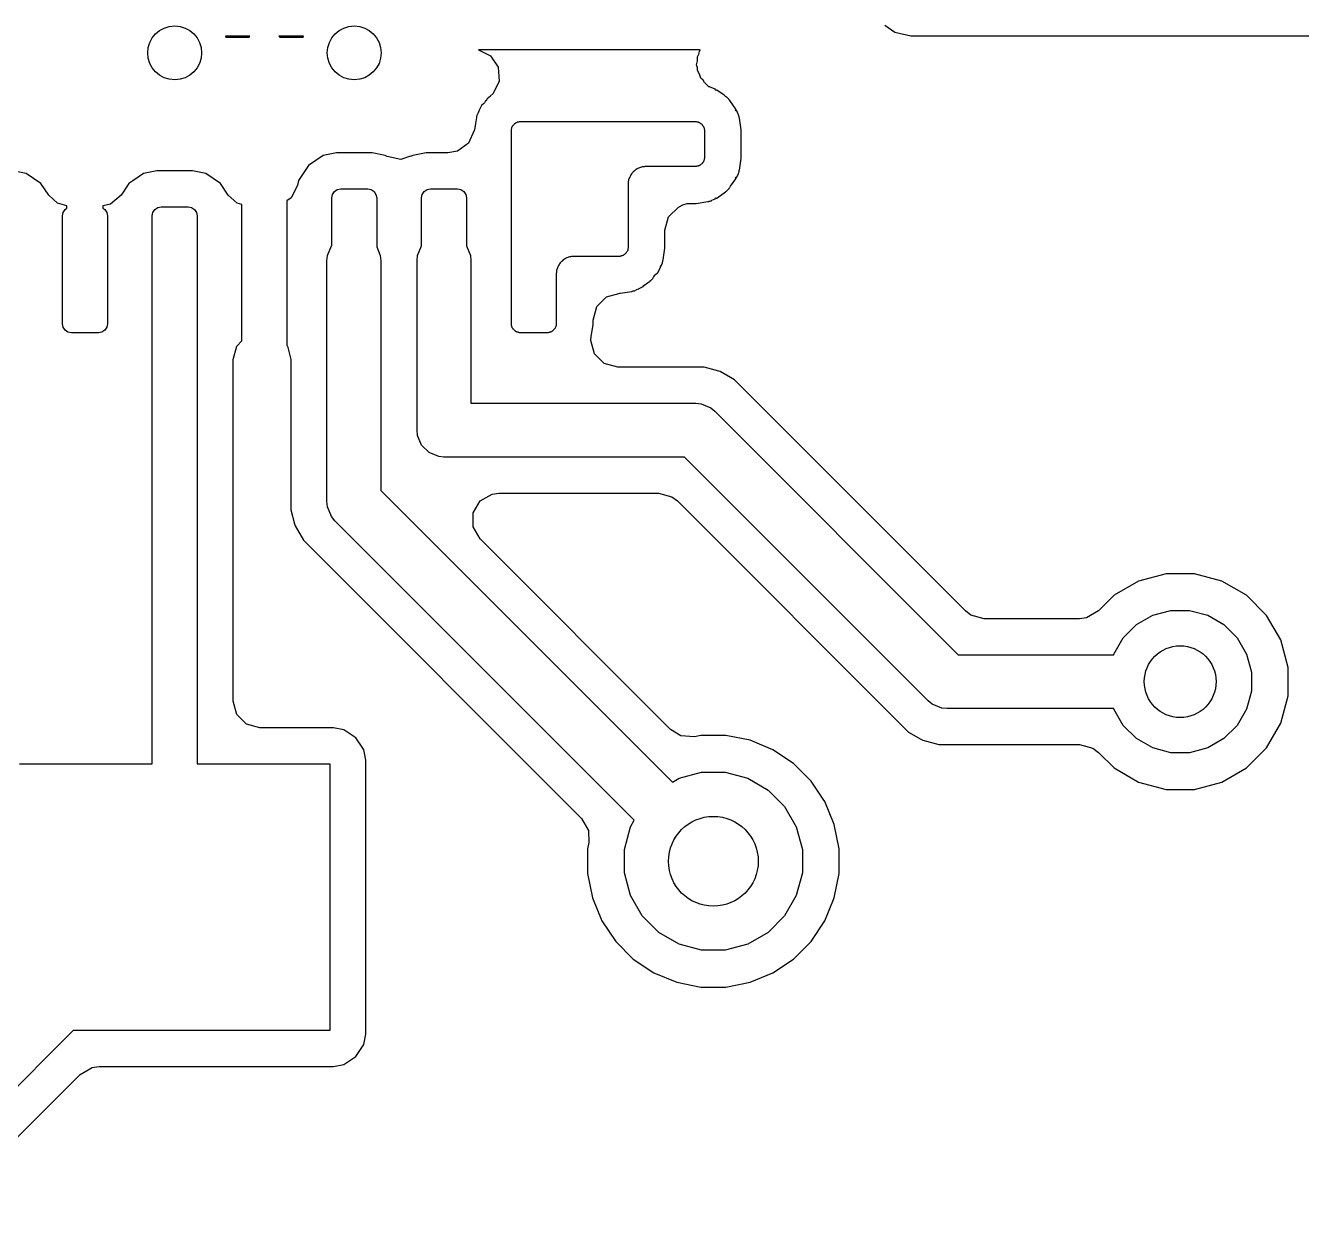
# Model space of a CAD drawing. Header units: inches. Extents: x 2.12 to 6.02, y -5.78 to -1.88.
# Drawn here: x 4.6917 to 4.9715, y -5.2948 to -5.0334 of the extents above; entities that cross this region are included whole.
import ezdxf

# ---------------------------------------------------------------- set-up
doc = ezdxf.new("R2010")
doc.units = ezdxf.units.IN
doc.header["$MEASUREMENT"] = 0
doc.layers.add('B.Cu', color=153, linetype='CONTINUOUS', true_color=0x4d7fc4)

msp = doc.modelspace()

# ---------------------------------------------------------------- linework, layer by layer
at = {"layer": 'B.Cu', "linetype": 'CONTINUOUS'}
for p, q in [((4.88011, -5.03328), (4.88232, -5.03485)), ((4.88232, -5.03485), (4.88232, -5.03485)), ((4.88232, -5.03485), (4.88232, -5.03485)), ((4.88232, -5.03485), (4.88232, -5.03485)), ((4.88232, -5.03485), (4.88232, -5.03485)), ((4.88232, -5.03485), (4.88583, -5.03565)), ((4.88583, -5.03565), (4.88583, -5.03565)), ((4.88583, -5.03565), (4.88583, -5.03565)), ((4.88583, -5.03565), (4.88583, -5.03565)), ((4.88583, -5.03565), (5.15748, -5.03565)), ((4.73556, -5.03573), (4.73561, -5.03593)), ((4.74091, -5.03573), (4.73556, -5.03573)), ((4.73561, -5.03593), (4.74071, -5.03593)), ((4.74071, -5.03593), (4.74091, -5.03573)), ((4.74728, -5.03573), (4.74748, -5.03593)), ((4.75263, -5.03573), (4.74728, -5.03573)), ((4.74748, -5.03593), (4.75258, -5.03593)), ((4.75258, -5.03593), (4.75263, -5.03573)), ((4.79134, -5.03868), (4.79103, -5.03868)), ((4.79103, -5.03868), (4.79367, -5.03998)), ((4.81496, -5.03868), (4.79134, -5.03868)), ((4.79367, -5.03998), (4.79536, -5.04251)), ((4.83966, -5.03868), (4.81496, -5.03868)), ((4.83884, -5.04202), (4.83902, -5.04113)), ((4.83901, -5.04022), (4.83932, -5.03966)), ((4.83902, -5.04113), (4.83901, -5.04022)), ((4.83932, -5.03966), (4.83945, -5.03904)), ((4.83945, -5.03904), (4.83966, -5.03868)), ((4.79536, -5.04251), (4.79556, -5.04554)), ((4.83904, -5.04262), (4.83884, -5.04202)), ((4.83905, -5.04326), (4.83904, -5.04262)), ((4.83951, -5.04404), (4.83905, -5.04326)), ((4.8398, -5.0449), (4.83951, -5.04404)), ((4.79556, -5.04554), (4.79421, -5.04826)), ((4.84028, -5.04532), (4.8398, -5.0449)), ((4.8406, -5.04587), (4.84028, -5.04532)), ((4.84156, -5.0468), (4.8406, -5.04587)), ((4.84158, -5.04681), (4.84156, -5.0468)), ((4.84173, -5.04683), (4.84158, -5.04681)), ((4.84185, -5.04687), (4.84173, -5.04683)), ((4.79283, -5.04959), (4.79262, -5.04986)), ((4.79294, -5.04946), (4.79283, -5.04959)), ((4.79283, -5.04959), (4.79283, -5.04959)), ((4.79326, -5.04914), (4.79294, -5.04946)), ((4.79332, -5.04909), (4.79326, -5.04914)), ((4.79355, -5.0489), (4.79332, -5.04909)), ((4.79359, -5.04887), (4.79355, -5.0489)), ((4.79421, -5.04826), (4.79357, -5.04885)), ((4.79357, -5.04885), (4.79359, -5.04887)), ((4.84201, -5.04694), (4.84185, -5.04687)), ((4.84205, -5.04695), (4.84201, -5.04694)), ((4.84206, -5.04696), (4.84205, -5.04695)), ((4.84291, -5.04731), (4.84206, -5.04696)), ((4.84299, -5.04735), (4.84291, -5.04731)), ((4.84292, -5.04748), (4.84299, -5.04735)), ((4.84312, -5.0476), (4.84292, -5.04748)), ((4.84319, -5.04747), (4.84312, -5.0476)), ((4.84326, -5.04751), (4.84319, -5.04747)), ((4.84488, -5.04867), (4.84326, -5.04751)), ((4.84512, -5.04882), (4.84488, -5.04867)), ((4.84521, -5.04891), (4.84512, -5.04882)), ((4.84523, -5.04892), (4.84521, -5.04891)), ((4.84537, -5.04902), (4.84523, -5.04892)), ((4.84538, -5.04904), (4.84537, -5.04902)), ((4.84552, -5.04914), (4.84538, -5.04904)), ((4.84584, -5.04946), (4.84552, -5.04914)), ((4.84594, -5.0496), (4.84584, -5.04946)), ((4.84596, -5.04961), (4.84594, -5.0496)), ((4.84606, -5.04975), (4.84596, -5.04961)), ((4.79109, -5.05211), (4.79092, -5.05249)), ((4.79111, -5.05207), (4.79109, -5.05211)), ((4.79171, -5.05088), (4.79111, -5.05207)), ((4.79111, -5.05207), (4.79111, -5.05207)), ((4.7922, -5.05047), (4.79171, -5.05088)), ((4.79234, -5.05028), (4.7922, -5.05047)), ((4.79259, -5.0499), (4.79234, -5.05028)), ((4.79262, -5.04986), (4.79259, -5.0499)), ((4.84608, -5.04977), (4.84606, -5.04975)), ((4.84611, -5.04982), (4.84608, -5.04977)), ((4.84747, -5.05172), (4.84611, -5.04982)), ((4.84739, -5.05186), (4.84751, -5.0518)), ((4.84751, -5.05205), (4.84739, -5.05186)), ((4.84751, -5.0518), (4.84747, -5.05172)), ((4.84763, -5.05199), (4.84751, -5.05205)), ((4.84767, -5.05207), (4.84763, -5.05199)), ((4.84796, -5.05277), (4.84767, -5.05207)), ((4.79036, -5.05482), (4.79014, -5.0562)), ((4.79058, -5.0535), (4.79036, -5.05482)), ((4.79061, -5.05335), (4.79058, -5.0535)), ((4.79069, -5.05302), (4.79061, -5.05335)), ((4.79071, -5.05291), (4.79068, -5.05302)), ((4.79068, -5.05302), (4.79069, -5.05302)), ((4.79092, -5.05249), (4.79071, -5.05291)), ((4.79862, -5.05526), (4.79866, -5.05518)), ((4.79866, -5.05518), (4.79874, -5.0551)), ((4.79874, -5.0551), (4.79882, -5.05502)), ((4.79882, -5.05502), (4.7989, -5.05494)), ((4.7989, -5.05494), (4.79898, -5.05486)), ((4.79898, -5.05486), (4.79906, -5.05482)), ((4.79906, -5.05482), (4.79913, -5.05474)), ((4.79913, -5.05474), (4.79921, -5.0547)), ((4.79921, -5.0547), (4.79929, -5.05463)), ((4.79929, -5.05463), (4.79941, -5.05459)), ((4.79941, -5.05459), (4.79949, -5.05455)), ((4.79949, -5.05455), (4.79961, -5.05451)), ((4.79961, -5.05451), (4.79969, -5.05451)), ((4.79969, -5.05451), (4.7998, -5.05447)), ((4.7998, -5.05447), (4.79988, -5.05447)), ((4.79988, -5.05447), (4.8, -5.05443)), ((4.8, -5.05443), (4.80008, -5.05443)), ((4.80008, -5.05443), (4.8002, -5.05443)), ((4.8002, -5.05443), (4.83858, -5.05443)), ((4.83858, -5.05443), (4.8387, -5.05443)), ((4.8387, -5.05443), (4.83878, -5.05443)), ((4.83878, -5.05443), (4.8389, -5.05447)), ((4.8389, -5.05447), (4.83898, -5.05447)), ((4.83898, -5.05447), (4.83909, -5.05451)), ((4.83909, -5.05451), (4.83917, -5.05451)), ((4.83917, -5.05451), (4.83929, -5.05455)), ((4.83929, -5.05455), (4.83937, -5.05459)), ((4.83937, -5.05459), (4.83949, -5.05463)), ((4.83949, -5.05463), (4.83957, -5.0547)), ((4.83957, -5.0547), (4.83965, -5.05474)), ((4.83965, -5.05474), (4.83972, -5.05482)), ((4.83972, -5.05482), (4.8398, -5.05486)), ((4.8398, -5.05486), (4.83988, -5.05494)), ((4.83988, -5.05494), (4.83996, -5.05502)), ((4.83996, -5.05502), (4.84004, -5.0551)), ((4.84004, -5.0551), (4.84012, -5.05518)), ((4.84012, -5.05518), (4.84016, -5.05526)), ((4.84799, -5.05282), (4.84796, -5.05277)), ((4.84803, -5.05293), (4.84799, -5.05282)), ((4.84804, -5.05297), (4.84803, -5.05293)), ((4.84811, -5.05313), (4.84804, -5.05297)), ((4.84814, -5.05321), (4.84811, -5.05313)), ((4.84814, -5.05322), (4.84814, -5.05321)), ((4.84817, -5.05335), (4.84814, -5.05322)), ((4.8482, -5.0535), (4.84817, -5.05335)), ((4.84823, -5.05364), (4.8482, -5.0535)), ((4.84864, -5.0562), (4.84823, -5.05364)), ((4.84823, -5.05364), (4.84823, -5.05364)), ((4.79011, -5.05637), (4.78886, -5.05914)), ((4.79014, -5.0562), (4.79011, -5.05637)), ((4.79823, -5.0562), (4.79827, -5.05608)), ((4.79823, -5.05628), (4.79823, -5.0562)), ((4.79823, -5.0564), (4.79823, -5.05628)), ((4.79823, -5.09872), (4.79823, -5.0564)), ((4.79827, -5.056), (4.79831, -5.05589)), ((4.79827, -5.05608), (4.79827, -5.056)), ((4.79831, -5.05581), (4.79835, -5.05569)), ((4.79831, -5.05589), (4.79831, -5.05581)), ((4.79835, -5.05569), (4.79839, -5.05561)), ((4.79839, -5.05561), (4.79843, -5.05549)), ((4.79843, -5.05549), (4.7985, -5.05541)), ((4.7985, -5.05541), (4.79854, -5.05533)), ((4.79854, -5.05533), (4.79862, -5.05526)), ((4.84016, -5.05526), (4.84024, -5.05533)), ((4.84024, -5.05533), (4.84028, -5.05541)), ((4.84028, -5.05541), (4.84035, -5.05549)), ((4.84035, -5.05549), (4.84039, -5.05561)), ((4.84039, -5.05561), (4.84043, -5.05569)), ((4.84043, -5.05569), (4.84047, -5.05581)), ((4.84047, -5.05581), (4.84047, -5.05589)), ((4.84047, -5.05589), (4.84051, -5.056)), ((4.84051, -5.056), (4.84051, -5.05608)), ((4.84051, -5.05608), (4.84055, -5.0562)), ((4.84055, -5.0562), (4.84055, -5.05628)), ((4.84055, -5.05628), (4.84055, -5.0564)), ((4.84055, -5.0564), (4.84055, -5.0623)), ((4.84864, -5.0625), (4.84864, -5.0562)), ((4.78886, -5.05914), (4.7864, -5.06092)), ((4.75698, -5.06187), (4.75372, -5.06405)), ((4.75986, -5.0613), (4.75698, -5.06187)), ((4.7677, -5.0613), (4.75986, -5.0613)), ((4.75986, -5.0613), (4.75986, -5.0613)), ((4.77058, -5.06187), (4.7677, -5.0613)), ((4.7677, -5.0613), (4.7677, -5.0613)), ((4.7707, -5.06192), (4.77058, -5.06187)), ((4.77103, -5.06211), (4.7707, -5.06192)), ((4.77401, -5.0627), (4.77103, -5.06211)), ((4.77609, -5.06199), (4.77401, -5.0627)), ((4.77613, -5.06209), (4.77609, -5.06199)), ((4.77666, -5.06187), (4.77613, -5.06209)), ((4.77954, -5.0613), (4.77666, -5.06187)), ((4.78432, -5.0613), (4.77954, -5.0613)), ((4.7864, -5.06092), (4.78432, -5.0613)), ((4.84004, -5.0636), (4.83996, -5.06368)), ((4.84012, -5.06352), (4.84004, -5.0636)), ((4.84016, -5.06344), (4.84012, -5.06352)), ((4.84024, -5.06337), (4.84016, -5.06344)), ((4.84028, -5.06329), (4.84024, -5.06337)), ((4.84035, -5.06321), (4.84028, -5.06329)), ((4.84039, -5.06309), (4.84035, -5.06321)), ((4.84043, -5.06301), (4.84039, -5.06309)), ((4.84047, -5.06289), (4.84043, -5.06301)), ((4.84051, -5.0627), (4.84047, -5.06281)), ((4.84047, -5.06281), (4.84047, -5.06289)), ((4.84055, -5.0625), (4.84051, -5.06262)), ((4.84051, -5.06262), (4.84051, -5.0627)), ((4.84055, -5.0623), (4.84055, -5.06242)), ((4.84055, -5.06242), (4.84055, -5.0625)), ((4.84823, -5.06506), (4.84864, -5.0625)), ((4.69184, -5.06581), (4.68896, -5.06524)), ((4.6951, -5.06799), (4.69184, -5.06581)), ((4.69184, -5.06581), (4.69184, -5.06581)), ((4.71761, -5.06581), (4.71522, -5.0674)), ((4.72049, -5.06524), (4.71761, -5.06581)), ((4.72833, -5.06524), (4.72049, -5.06524)), ((4.72049, -5.06524), (4.72049, -5.06524)), ((4.73121, -5.06581), (4.72833, -5.06524)), ((4.72833, -5.06524), (4.72833, -5.06524)), ((4.73447, -5.06799), (4.73121, -5.06581)), ((4.73121, -5.06581), (4.73121, -5.06581)), ((4.75372, -5.06405), (4.75154, -5.06731)), ((4.75372, -5.06405), (4.75372, -5.06405)), ((4.82433, -5.06624), (4.82425, -5.06644)), ((4.82445, -5.06608), (4.82433, -5.06624)), ((4.82457, -5.06589), (4.82445, -5.06608)), ((4.82469, -5.06573), (4.82457, -5.06589)), ((4.82484, -5.06557), (4.82469, -5.06573)), ((4.82496, -5.06541), (4.82484, -5.06557)), ((4.82512, -5.0653), (4.82496, -5.06541)), ((4.82528, -5.06514), (4.82512, -5.0653)), ((4.82543, -5.06502), (4.82528, -5.06514)), ((4.82563, -5.0649), (4.82543, -5.06502)), ((4.82579, -5.06478), (4.82563, -5.0649)), ((4.82598, -5.0647), (4.82579, -5.06478)), ((4.82614, -5.06463), (4.82598, -5.0647)), ((4.82634, -5.06455), (4.82614, -5.06463)), ((4.82654, -5.06447), (4.82634, -5.06455)), ((4.82673, -5.06439), (4.82654, -5.06447)), ((4.82693, -5.06435), (4.82673, -5.06439)), ((4.82713, -5.06431), (4.82693, -5.06435)), ((4.82736, -5.06431), (4.82713, -5.06431)), ((4.82756, -5.06427), (4.82736, -5.06431)), ((4.82776, -5.06427), (4.82756, -5.06427)), ((4.83858, -5.06427), (4.82776, -5.06427)), ((4.8387, -5.06427), (4.83858, -5.06427)), ((4.83878, -5.06427), (4.8387, -5.06427)), ((4.8389, -5.06423), (4.83878, -5.06427)), ((4.83898, -5.06423), (4.8389, -5.06423)), ((4.83909, -5.06419), (4.83898, -5.06423)), ((4.83917, -5.06419), (4.83909, -5.06419)), ((4.83929, -5.06415), (4.83917, -5.06419)), ((4.83937, -5.06411), (4.83929, -5.06415)), ((4.83949, -5.06407), (4.83937, -5.06411)), ((4.83957, -5.064), (4.83949, -5.06407)), ((4.83965, -5.06396), (4.83957, -5.064)), ((4.83972, -5.06388), (4.83965, -5.06396)), ((4.8398, -5.06384), (4.83972, -5.06388)), ((4.83988, -5.06376), (4.8398, -5.06384)), ((4.83996, -5.06368), (4.83988, -5.06376)), ((4.84767, -5.06663), (4.84802, -5.06578)), ((4.84802, -5.06578), (4.84803, -5.06577)), ((4.84803, -5.06577), (4.84804, -5.06573)), ((4.84804, -5.06573), (4.84811, -5.06557)), ((4.84811, -5.06557), (4.84815, -5.06545)), ((4.84815, -5.06545), (4.84817, -5.0653)), ((4.84817, -5.0653), (4.84819, -5.06526)), ((4.84819, -5.06526), (4.84821, -5.0651)), ((4.84821, -5.0651), (4.84823, -5.06506)), ((4.6968, -5.07052), (4.6951, -5.06799)), ((4.71435, -5.06799), (4.71265, -5.07052)), ((4.71522, -5.0674), (4.71435, -5.06799)), ((4.73617, -5.07052), (4.73447, -5.06799)), ((4.75132, -5.06841), (4.74998, -5.07113)), ((4.75154, -5.06731), (4.75132, -5.06841)), ((4.76007, -5.06934), (4.76083, -5.06919)), ((4.76083, -5.06919), (4.76673, -5.06919)), ((4.76673, -5.06919), (4.76749, -5.06934)), ((4.77976, -5.06934), (4.78051, -5.06919)), ((4.78051, -5.06919), (4.78642, -5.06919)), ((4.78642, -5.06919), (4.78717, -5.06934)), ((4.82386, -5.06781), (4.82382, -5.06801)), ((4.82382, -5.06801), (4.82382, -5.06821)), ((4.82382, -5.06821), (4.82382, -5.08199)), ((4.8239, -5.06738), (4.82386, -5.06758)), ((4.82386, -5.06758), (4.82386, -5.06781)), ((4.82394, -5.06719), (4.8239, -5.06738)), ((4.82402, -5.06699), (4.82394, -5.06719)), ((4.82409, -5.06679), (4.82402, -5.06699)), ((4.82417, -5.06659), (4.82409, -5.06679)), ((4.82425, -5.06644), (4.82417, -5.06659)), ((4.84584, -5.06924), (4.84594, -5.0691)), ((4.84594, -5.0691), (4.84596, -5.06909)), ((4.84596, -5.06909), (4.84606, -5.06895)), ((4.84606, -5.06895), (4.84608, -5.06893)), ((4.84608, -5.06893), (4.84616, -5.06884)), ((4.84616, -5.06884), (4.84631, -5.0686)), ((4.84631, -5.0686), (4.84747, -5.06698)), ((4.84738, -5.06684), (4.8475, -5.06664)), ((4.84751, -5.06691), (4.84738, -5.06684)), ((4.84747, -5.06698), (4.84751, -5.06691)), ((4.8475, -5.06664), (4.84763, -5.06671)), ((4.84763, -5.06671), (4.84767, -5.06663)), ((4.69874, -5.07234), (4.6968, -5.07052)), ((4.71265, -5.07052), (4.71037, -5.07252)), ((4.73811, -5.07234), (4.73617, -5.07052)), ((4.74998, -5.07113), (4.74902, -5.07177)), ((4.74902, -5.07177), (4.74902, -5.0751)), ((4.75886, -5.07116), (4.75901, -5.07041)), ((4.75886, -5.08159), (4.75886, -5.07116)), ((4.75901, -5.07041), (4.75943, -5.06977)), ((4.75943, -5.06977), (4.76007, -5.06934)), ((4.76749, -5.06934), (4.76812, -5.06977)), ((4.76812, -5.06977), (4.76855, -5.07041)), ((4.76855, -5.07041), (4.7687, -5.07116)), ((4.7687, -5.07116), (4.7687, -5.08188)), ((4.77854, -5.07116), (4.77869, -5.07041)), ((4.77854, -5.08169), (4.77854, -5.07116)), ((4.77869, -5.07041), (4.77912, -5.06977)), ((4.77912, -5.06977), (4.77976, -5.06934)), ((4.78717, -5.06934), (4.78781, -5.06977)), ((4.78781, -5.06977), (4.78824, -5.07041)), ((4.78824, -5.07041), (4.78839, -5.07116)), ((4.78839, -5.07116), (4.78839, -5.08169)), ((4.83878, -5.07236), (4.84134, -5.07195)), ((4.84134, -5.07195), (4.84138, -5.07193)), ((4.84138, -5.07193), (4.84153, -5.07191)), ((4.84153, -5.07191), (4.84158, -5.07189)), ((4.84158, -5.07189), (4.84173, -5.07187)), ((4.84173, -5.07187), (4.84185, -5.07183)), ((4.84185, -5.07183), (4.84201, -5.07176)), ((4.84201, -5.07176), (4.84205, -5.07175)), ((4.84205, -5.07175), (4.84216, -5.07171)), ((4.84216, -5.07171), (4.84221, -5.07168)), ((4.84221, -5.07168), (4.84291, -5.07139)), ((4.84291, -5.07139), (4.84299, -5.07135)), ((4.84293, -5.07123), (4.84312, -5.07111)), ((4.84299, -5.07135), (4.84293, -5.07123)), ((4.84312, -5.07111), (4.84319, -5.07123)), ((4.84319, -5.07123), (4.84326, -5.07119)), ((4.84326, -5.07119), (4.84516, -5.06983)), ((4.84516, -5.06983), (4.84521, -5.0698)), ((4.84521, -5.0698), (4.84523, -5.06978)), ((4.84523, -5.06978), (4.84537, -5.06968)), ((4.84537, -5.06968), (4.84538, -5.06966)), ((4.84538, -5.06966), (4.84552, -5.06956)), ((4.84552, -5.06956), (4.84584, -5.06924)), ((4.70079, -5.07289), (4.69874, -5.07234)), ((4.6998, -5.0751), (4.69995, -5.07435)), ((4.69995, -5.07435), (4.70038, -5.07371)), ((4.70038, -5.07371), (4.70079, -5.07343)), ((4.70079, -5.07343), (4.70079, -5.07289)), ((4.71037, -5.07252), (4.70866, -5.07292)), ((4.70866, -5.07292), (4.70866, -5.07343)), ((4.70866, -5.07343), (4.70907, -5.07371)), ((4.70907, -5.07371), (4.7095, -5.07435)), ((4.7095, -5.07435), (4.70965, -5.0751)), ((4.71949, -5.0751), (4.71964, -5.07435)), ((4.71964, -5.07435), (4.72006, -5.07371)), ((4.72006, -5.07371), (4.7207, -5.07328)), ((4.7207, -5.07328), (4.72146, -5.07313)), ((4.72146, -5.07313), (4.72736, -5.07313)), ((4.72736, -5.07313), (4.72812, -5.07328)), ((4.72812, -5.07328), (4.72875, -5.07371)), ((4.72875, -5.07371), (4.72918, -5.07435)), ((4.72918, -5.07435), (4.72933, -5.0751)), ((4.73917, -5.07263), (4.73811, -5.07234)), ((4.73917, -5.0751), (4.73917, -5.07263)), ((4.8327, -5.0753), (4.83484, -5.07315)), ((4.83484, -5.07315), (4.83586, -5.07268)), ((4.83586, -5.07268), (4.83679, -5.07236)), ((4.83679, -5.07236), (4.83878, -5.07236)), ((4.6998, -5.09872), (4.6998, -5.0751)), ((4.70965, -5.0751), (4.70965, -5.09872)), ((4.71949, -5.08691), (4.71949, -5.0751)), ((4.72933, -5.0751), (4.72933, -5.08691)), ((4.73917, -5.08691), (4.73917, -5.0751)), ((4.74902, -5.0751), (4.74902, -5.08691)), ((4.83191, -5.07823), (4.8327, -5.0753)), ((4.83191, -5.08219), (4.83191, -5.07823)), ((4.75791, -5.08379), (4.75879, -5.08166)), ((4.75879, -5.08166), (4.75886, -5.08159)), ((4.7687, -5.08188), (4.76949, -5.08379)), ((4.77767, -5.08379), (4.77854, -5.08169)), ((4.78839, -5.08169), (4.78926, -5.08379)), ((4.82339, -5.08321), (4.82331, -5.08329)), ((4.82343, -5.08313), (4.82339, -5.08321)), ((4.8235, -5.08305), (4.82343, -5.08313)), ((4.82354, -5.08297), (4.8235, -5.08305)), ((4.82362, -5.08289), (4.82354, -5.08297)), ((4.82366, -5.08278), (4.82362, -5.08289)), ((4.8237, -5.0827), (4.82366, -5.08278)), ((4.82374, -5.08258), (4.8237, -5.0827)), ((4.82378, -5.08238), (4.82374, -5.0825)), ((4.82374, -5.0825), (4.82374, -5.08258)), ((4.82382, -5.08219), (4.82378, -5.0823)), ((4.82378, -5.0823), (4.82378, -5.08238)), ((4.82382, -5.08199), (4.82382, -5.08211)), ((4.82382, -5.08211), (4.82382, -5.08219)), ((4.83149, -5.08474), (4.83191, -5.08219)), ((4.7578, -5.08494), (4.75791, -5.08379)), ((4.7578, -5.13772), (4.7578, -5.08494)), ((4.76949, -5.08379), (4.76961, -5.08494)), ((4.76961, -5.08494), (4.76961, -5.13527)), ((4.77756, -5.08494), (4.77767, -5.08379)), ((4.77756, -5.12205), (4.77756, -5.08494)), ((4.78926, -5.08379), (4.78937, -5.08494)), ((4.78937, -5.08494), (4.78937, -5.11614)), ((4.80858, -5.08593), (4.8085, -5.08612)), ((4.8087, -5.08577), (4.80858, -5.08593)), ((4.80882, -5.08557), (4.8087, -5.08577)), ((4.80894, -5.08541), (4.80882, -5.08557)), ((4.80909, -5.08526), (4.80894, -5.08541)), ((4.80921, -5.0851), (4.80909, -5.08526)), ((4.80937, -5.08498), (4.80921, -5.0851)), ((4.80953, -5.08482), (4.80937, -5.08498)), ((4.80969, -5.0847), (4.80953, -5.08482)), ((4.80988, -5.08459), (4.80969, -5.0847)), ((4.81004, -5.08447), (4.80988, -5.08459)), ((4.81024, -5.08439), (4.81004, -5.08447)), ((4.81039, -5.08431), (4.81024, -5.08439)), ((4.81059, -5.08423), (4.81039, -5.08431)), ((4.81079, -5.08415), (4.81059, -5.08423)), ((4.81098, -5.08407), (4.81079, -5.08415)), ((4.81118, -5.08404), (4.81098, -5.08407)), ((4.81138, -5.084), (4.81118, -5.08404)), ((4.81161, -5.084), (4.81138, -5.084)), ((4.81181, -5.08396), (4.81161, -5.084)), ((4.81201, -5.08396), (4.81181, -5.08396)), ((4.82185, -5.08396), (4.81201, -5.08396)), ((4.82197, -5.08396), (4.82185, -5.08396)), ((4.82205, -5.08396), (4.82197, -5.08396)), ((4.82217, -5.08392), (4.82205, -5.08396)), ((4.82224, -5.08392), (4.82217, -5.08392)), ((4.82236, -5.08388), (4.82224, -5.08392)), ((4.82244, -5.08388), (4.82236, -5.08388)), ((4.82256, -5.08384), (4.82244, -5.08388)), ((4.82264, -5.0838), (4.82256, -5.08384)), ((4.82276, -5.08376), (4.82264, -5.0838)), ((4.82283, -5.08368), (4.82276, -5.08376)), ((4.82291, -5.08364), (4.82283, -5.08368)), ((4.82299, -5.08356), (4.82291, -5.08364)), ((4.82307, -5.08352), (4.82299, -5.08356)), ((4.82315, -5.08344), (4.82307, -5.08352)), ((4.82323, -5.08337), (4.82315, -5.08344)), ((4.82331, -5.08329), (4.82323, -5.08337)), ((4.83095, -5.08628), (4.83113, -5.0859)), ((4.83113, -5.0859), (4.83139, -5.08537)), ((4.83136, -5.08537), (4.83144, -5.08503)), ((4.83139, -5.08537), (4.83136, -5.08537)), ((4.83144, -5.08503), (4.83147, -5.08489)), ((4.83147, -5.08489), (4.83149, -5.08474)), ((4.83149, -5.08474), (4.83149, -5.08474)), ((4.71949, -5.19518), (4.71949, -5.08691)), ((4.72933, -5.08691), (4.72933, -5.19518)), ((4.73917, -5.10246), (4.73917, -5.08691)), ((4.74902, -5.08691), (4.74902, -5.10352)), ((4.80811, -5.0875), (4.80807, -5.0877)), ((4.80807, -5.0877), (4.80807, -5.08789)), ((4.80807, -5.08789), (4.80807, -5.09872)), ((4.80815, -5.08707), (4.80811, -5.08726)), ((4.80811, -5.08726), (4.80811, -5.0875)), ((4.80819, -5.08687), (4.80815, -5.08707)), ((4.80827, -5.08667), (4.80819, -5.08687)), ((4.80835, -5.08648), (4.80827, -5.08667)), ((4.80843, -5.08628), (4.80835, -5.08648)), ((4.8085, -5.08612), (4.80843, -5.08628)), ((4.82911, -5.08893), (4.82922, -5.0888)), ((4.82922, -5.0888), (4.82943, -5.08853)), ((4.82922, -5.0888), (4.82922, -5.0888)), ((4.82943, -5.08853), (4.82945, -5.08848)), ((4.82943, -5.08853), (4.82943, -5.08853)), ((4.82943, -5.08853), (4.82943, -5.08853)), ((4.82945, -5.08848), (4.82971, -5.0881)), ((4.82971, -5.0881), (4.82985, -5.08791)), ((4.82985, -5.08791), (4.83034, -5.08751)), ((4.83034, -5.08751), (4.8309, -5.08639)), ((4.8309, -5.08639), (4.83094, -5.08632)), ((4.8309, -5.08639), (4.8309, -5.08639)), ((4.83094, -5.08632), (4.83095, -5.08628)), ((4.82461, -5.09163), (4.82475, -5.09161)), ((4.82475, -5.09161), (4.82489, -5.09158)), ((4.82489, -5.09158), (4.825, -5.09155)), ((4.825, -5.09155), (4.82523, -5.0915)), ((4.825, -5.09155), (4.825, -5.09155)), ((4.825, -5.09155), (4.825, -5.09155)), ((4.82523, -5.0915), (4.82524, -5.09153)), ((4.82524, -5.09153), (4.82576, -5.09126)), ((4.82576, -5.09126), (4.82614, -5.09109)), ((4.82614, -5.09109), (4.82618, -5.09108)), ((4.82618, -5.09108), (4.82626, -5.09104)), ((4.82626, -5.09104), (4.82716, -5.09058)), ((4.82626, -5.09104), (4.82626, -5.09104)), ((4.82716, -5.09058), (4.82731, -5.09035)), ((4.82731, -5.09035), (4.82777, -5.08998)), ((4.82777, -5.08998), (4.82828, -5.08962)), ((4.82828, -5.08962), (4.82844, -5.08951)), ((4.82844, -5.08951), (4.82863, -5.08937)), ((4.82863, -5.08937), (4.82865, -5.08935)), ((4.82865, -5.08935), (4.82876, -5.08927)), ((4.82876, -5.08927), (4.82879, -5.08924)), ((4.82879, -5.08924), (4.82911, -5.08893)), ((4.82879, -5.08924), (4.82879, -5.08924)), ((4.82879, -5.08924), (4.82879, -5.08924)), ((4.82911, -5.08893), (4.82911, -5.08893)), ((4.81695, -5.09498), (4.81909, -5.09283)), ((4.81909, -5.09283), (4.82181, -5.0921)), ((4.82181, -5.09207), (4.82202, -5.09205)), ((4.82181, -5.0921), (4.82181, -5.09207)), ((4.82202, -5.09205), (4.82203, -5.09205)), ((4.82203, -5.09205), (4.82205, -5.09205)), ((4.82205, -5.09205), (4.82461, -5.09163)), ((4.82205, -5.09205), (4.82205, -5.09205)), ((4.82461, -5.09163), (4.82461, -5.09163)), ((4.81616, -5.09791), (4.81695, -5.09498)), ((4.69995, -5.09947), (4.6998, -5.09872)), ((4.70038, -5.10011), (4.69995, -5.09947)), ((4.7095, -5.09947), (4.70907, -5.10011)), ((4.70965, -5.09872), (4.7095, -5.09947)), ((4.79823, -5.09884), (4.79823, -5.09872)), ((4.79823, -5.09892), (4.79823, -5.09884)), ((4.79827, -5.09904), (4.79823, -5.09892)), ((4.79827, -5.09911), (4.79827, -5.09904)), ((4.79831, -5.09923), (4.79827, -5.09911)), ((4.79831, -5.09931), (4.79831, -5.09923)), ((4.79835, -5.09943), (4.79831, -5.09931)), ((4.79839, -5.09951), (4.79835, -5.09943)), ((4.79843, -5.09963), (4.79839, -5.09951)), ((4.7985, -5.0997), (4.79843, -5.09963)), ((4.79854, -5.09978), (4.7985, -5.0997)), ((4.79862, -5.09986), (4.79854, -5.09978)), ((4.79866, -5.09994), (4.79862, -5.09986)), ((4.79874, -5.10002), (4.79866, -5.09994)), ((4.80764, -5.09994), (4.80756, -5.10002)), ((4.80768, -5.09986), (4.80764, -5.09994)), ((4.80776, -5.09978), (4.80768, -5.09986)), ((4.8078, -5.0997), (4.80776, -5.09978)), ((4.80787, -5.09963), (4.8078, -5.0997)), ((4.80791, -5.09951), (4.80787, -5.09963)), ((4.80795, -5.09943), (4.80791, -5.09951)), ((4.80799, -5.09931), (4.80795, -5.09943)), ((4.80803, -5.09911), (4.80799, -5.09923)), ((4.80799, -5.09923), (4.80799, -5.09931)), ((4.80807, -5.09892), (4.80803, -5.09904)), ((4.80803, -5.09904), (4.80803, -5.09911)), ((4.80807, -5.09872), (4.80807, -5.09884)), ((4.80807, -5.09884), (4.80807, -5.09892)), ((4.81587, -5.10069), (4.81616, -5.09892)), ((4.81616, -5.09892), (4.81616, -5.09791)), ((4.70102, -5.10054), (4.70038, -5.10011)), ((4.70177, -5.10069), (4.70102, -5.10054)), ((4.70768, -5.10069), (4.70177, -5.10069)), ((4.70843, -5.10054), (4.70768, -5.10069)), ((4.70907, -5.10011), (4.70843, -5.10054)), ((4.73801, -5.10362), (4.73917, -5.10246)), ((4.79882, -5.1001), (4.79874, -5.10002)), ((4.7989, -5.10018), (4.79882, -5.1001)), ((4.79898, -5.10026), (4.7989, -5.10018)), ((4.79906, -5.1003), (4.79898, -5.10026)), ((4.79913, -5.10037), (4.79906, -5.1003)), ((4.79921, -5.10041), (4.79913, -5.10037)), ((4.79929, -5.10049), (4.79921, -5.10041)), ((4.79941, -5.10053), (4.79929, -5.10049)), ((4.79949, -5.10057), (4.79941, -5.10053)), ((4.79961, -5.10061), (4.79949, -5.10057)), ((4.79969, -5.10061), (4.79961, -5.10061)), ((4.7998, -5.10065), (4.79969, -5.10061)), ((4.79988, -5.10065), (4.7998, -5.10065)), ((4.8, -5.10069), (4.79988, -5.10065)), ((4.80008, -5.10069), (4.8, -5.10069)), ((4.8002, -5.10069), (4.80008, -5.10069)), ((4.8061, -5.10069), (4.8002, -5.10069)), ((4.80622, -5.10069), (4.8061, -5.10069)), ((4.8063, -5.10069), (4.80622, -5.10069)), ((4.80642, -5.10065), (4.8063, -5.10069)), ((4.8065, -5.10065), (4.80642, -5.10065)), ((4.80661, -5.10061), (4.8065, -5.10065)), ((4.80669, -5.10061), (4.80661, -5.10061)), ((4.80681, -5.10057), (4.80669, -5.10061)), ((4.80689, -5.10053), (4.80681, -5.10057)), ((4.80701, -5.10049), (4.80689, -5.10053)), ((4.80709, -5.10041), (4.80701, -5.10049)), ((4.80717, -5.10037), (4.80709, -5.10041)), ((4.80724, -5.1003), (4.80717, -5.10037)), ((4.80732, -5.10026), (4.80724, -5.1003)), ((4.8074, -5.10018), (4.80732, -5.10026)), ((4.80748, -5.1001), (4.8074, -5.10018)), ((4.80756, -5.10002), (4.80748, -5.1001)), ((4.81568, -5.10238), (4.81575, -5.10144)), ((4.81646, -5.10531), (4.81568, -5.10238)), ((4.81575, -5.10144), (4.81587, -5.10069)), ((4.73722, -5.10656), (4.73801, -5.10362)), ((4.74902, -5.10352), (4.74912, -5.10362)), ((4.74912, -5.10362), (4.7499, -5.10656)), ((4.81861, -5.10746), (4.81646, -5.10531)), ((4.73722, -5.18142), (4.73722, -5.10656)), ((4.7499, -5.10656), (4.7499, -5.13953)), ((4.82154, -5.10825), (4.81861, -5.10746)), ((4.84048, -5.10825), (4.82154, -5.10825)), ((4.8437, -5.10911), (4.84048, -5.10825)), ((4.84399, -5.10919), (4.8437, -5.10911)), ((4.84714, -5.11101), (4.84399, -5.10919)), ((4.86753, -5.1314), (4.84714, -5.11101)), ((4.78937, -5.11614), (4.83866, -5.11614)), ((4.83866, -5.11614), (4.83982, -5.11626)), ((4.83982, -5.11626), (4.8407, -5.11662)), ((4.8407, -5.11662), (4.84195, -5.11714)), ((4.84195, -5.11714), (4.84284, -5.11787)), ((4.84284, -5.11787), (4.89623, -5.17126)), ((4.77767, -5.1232), (4.77756, -5.12205)), ((4.77855, -5.12533), (4.77767, -5.1232)), ((4.77767, -5.1232), (4.77767, -5.1232)), ((4.78018, -5.12696), (4.77855, -5.12533)), ((4.78231, -5.12784), (4.78018, -5.12696)), ((4.78346, -5.12795), (4.78231, -5.12784)), ((4.83622, -5.12795), (4.78346, -5.12795)), ((4.88961, -5.18134), (4.83622, -5.12795)), ((4.87393, -5.13779), (4.86753, -5.1314)), ((4.76961, -5.13527), (4.83353, -5.19919)), ((4.79136, -5.13756), (4.79399, -5.13605)), ((4.79399, -5.13605), (4.79551, -5.13585)), ((4.79551, -5.13585), (4.83052, -5.13585)), ((4.83052, -5.13585), (4.83345, -5.13663)), ((4.75791, -5.13887), (4.7578, -5.13772)), ((4.75879, -5.141), (4.75791, -5.13887)), ((4.78984, -5.14019), (4.79136, -5.13756)), ((4.83345, -5.13663), (4.83467, -5.13756)), ((4.83467, -5.13756), (4.88531, -5.18821)), ((4.89778, -5.16165), (4.87393, -5.13779)), ((4.7499, -5.13953), (4.75071, -5.14255)), ((4.75952, -5.14189), (4.75879, -5.141)), ((4.82518, -5.20754), (4.75952, -5.14189)), ((4.78984, -5.14323), (4.78984, -5.14019)), ((4.75071, -5.14255), (4.75084, -5.14304)), ((4.75084, -5.14304), (4.75266, -5.14619)), ((4.79136, -5.14586), (4.78984, -5.14323)), ((4.75266, -5.14619), (4.81361, -5.20714)), ((4.83313, -5.18763), (4.79136, -5.14586)), ((4.93576, -5.15513), (4.93037, -5.15825)), ((4.94177, -5.15352), (4.93576, -5.15513)), ((4.93576, -5.15513), (4.93576, -5.15513)), ((4.93576, -5.15513), (4.93576, -5.15513)), ((4.94799, -5.15352), (4.94177, -5.15352)), ((4.95401, -5.15513), (4.94799, -5.15352)), ((4.9594, -5.15825), (4.95401, -5.15513)), ((4.93037, -5.15825), (4.92696, -5.16165)), ((4.9638, -5.16265), (4.9594, -5.15825)), ((4.93886, -5.16262), (4.94283, -5.16155)), ((4.94283, -5.16155), (4.94694, -5.16155)), ((4.94694, -5.16155), (4.95091, -5.16262)), ((4.899, -5.16258), (4.89778, -5.16165)), ((4.90193, -5.16337), (4.899, -5.16258)), ((4.92282, -5.16337), (4.90193, -5.16337)), ((4.92434, -5.16317), (4.92282, -5.16337)), ((4.92696, -5.16165), (4.92434, -5.16317)), ((4.9353, -5.16467), (4.93886, -5.16262)), ((4.95091, -5.16262), (4.95447, -5.16467)), ((4.96691, -5.16804), (4.9638, -5.16265)), ((4.93239, -5.16758), (4.9353, -5.16467)), ((4.95447, -5.16467), (4.95738, -5.16758)), ((4.93033, -5.17114), (4.93239, -5.16758)), ((4.95738, -5.16758), (4.95943, -5.17114)), ((4.96852, -5.17405), (4.96691, -5.16804)), ((4.89623, -5.17126), (4.9303, -5.17126)), ((4.9303, -5.17126), (4.93033, -5.17114)), ((4.95943, -5.17114), (4.9605, -5.17511)), ((4.9605, -5.17511), (4.9605, -5.17922)), ((4.96852, -5.18028), (4.96852, -5.17405)), ((4.9605, -5.17922), (4.95943, -5.18319)), ((4.96691, -5.18629), (4.96852, -5.18028)), ((4.73801, -5.18435), (4.73722, -5.18142)), ((4.8905, -5.18208), (4.88961, -5.18134)), ((4.89175, -5.18259), (4.8905, -5.18208)), ((4.89263, -5.18296), (4.89175, -5.18259)), ((4.89378, -5.18307), (4.89263, -5.18296)), ((4.9303, -5.18307), (4.89378, -5.18307)), ((4.93033, -5.18319), (4.9303, -5.18307)), ((4.93239, -5.18675), (4.93033, -5.18319)), ((4.95943, -5.18319), (4.95738, -5.18675)), ((4.74016, -5.1865), (4.73801, -5.18435)), ((4.74309, -5.18728), (4.74016, -5.1865)), ((4.9638, -5.19168), (4.96691, -5.18629)), ((4.7592, -5.18728), (4.74309, -5.18728)), ((4.76151, -5.18774), (4.7592, -5.18728)), ((4.76412, -5.18949), (4.76151, -5.18774)), ((4.76151, -5.18774), (4.76151, -5.18774)), ((4.76563, -5.19175), (4.76412, -5.18949)), ((4.83539, -5.18903), (4.83313, -5.18763)), ((4.83842, -5.18923), (4.83539, -5.18903)), ((4.8398, -5.18896), (4.83842, -5.18923)), ((4.84524, -5.18896), (4.8398, -5.18896)), ((4.8398, -5.18896), (4.8398, -5.18896)), ((4.85056, -5.19002), (4.84524, -5.18896)), ((4.88531, -5.18821), (4.88804, -5.18978)), ((4.9353, -5.18966), (4.93239, -5.18675)), ((4.95738, -5.18675), (4.95447, -5.18966)), ((4.76586, -5.1921), (4.76563, -5.19175)), ((4.76601, -5.19284), (4.76586, -5.1921)), ((4.85558, -5.1921), (4.85056, -5.19002)), ((4.85056, -5.19002), (4.85056, -5.19002)), ((4.8601, -5.19511), (4.85558, -5.1921)), ((4.85558, -5.1921), (4.85558, -5.1921)), ((4.88804, -5.18978), (4.88804, -5.18978)), ((4.88804, -5.18978), (4.88815, -5.18985)), ((4.88815, -5.18985), (4.88846, -5.19002)), ((4.88846, -5.19002), (4.88846, -5.19002)), ((4.88846, -5.19002), (4.88846, -5.19002)), ((4.88846, -5.19002), (4.89197, -5.19096)), ((4.89197, -5.19096), (4.92282, -5.19096)), ((4.92282, -5.19096), (4.92575, -5.19175)), ((4.92575, -5.19175), (4.92696, -5.19268)), ((4.93886, -5.19171), (4.9353, -5.18966)), ((4.94283, -5.19278), (4.93886, -5.19171)), ((4.95091, -5.19171), (4.94694, -5.19278)), ((4.95447, -5.18966), (4.95091, -5.19171)), ((4.9594, -5.19608), (4.9638, -5.19168)), ((4.76632, -5.1944), (4.76601, -5.19284)), ((4.76632, -5.25442), (4.76632, -5.1944)), ((4.86394, -5.19896), (4.8601, -5.19511)), ((4.8601, -5.19511), (4.8601, -5.19511)), ((4.92696, -5.19268), (4.93037, -5.19608)), ((4.94694, -5.19278), (4.94283, -5.19278)), ((4.69039, -5.19518), (4.71949, -5.19518)), ((4.72933, -5.19518), (4.75843, -5.19518)), ((4.75843, -5.19518), (4.75843, -5.25364)), ((4.83499, -5.19835), (4.83995, -5.19702)), ((4.83995, -5.19702), (4.84509, -5.19702)), ((4.84509, -5.19702), (4.85005, -5.19835)), ((4.93037, -5.19608), (4.93576, -5.1992)), ((4.95401, -5.1992), (4.9594, -5.19608)), ((4.83353, -5.19919), (4.83499, -5.19835)), ((4.85005, -5.19835), (4.8545, -5.20092)), ((4.86661, -5.20296), (4.86394, -5.19896)), ((4.86394, -5.19896), (4.86394, -5.19896)), ((4.93576, -5.1992), (4.94177, -5.20081)), ((4.94799, -5.20081), (4.95401, -5.1992)), ((4.8545, -5.20092), (4.85814, -5.20455)), ((4.86696, -5.20347), (4.86661, -5.20296)), ((4.86904, -5.20849), (4.86696, -5.20347)), ((4.94177, -5.20081), (4.94799, -5.20081)), ((4.85814, -5.20455), (4.86071, -5.209)), ((4.81361, -5.20714), (4.81513, -5.20977)), ((4.823, -5.21397), (4.82433, -5.209)), ((4.82433, -5.209), (4.82518, -5.20754)), ((4.86071, -5.209), (4.86204, -5.21397)), ((4.8701, -5.21382), (4.86904, -5.20849)), ((4.81513, -5.20977), (4.81522, -5.21243)), ((4.81522, -5.21243), (4.81494, -5.21382)), ((4.81494, -5.21382), (4.81494, -5.21925)), ((4.823, -5.2191), (4.823, -5.21397)), ((4.86204, -5.21397), (4.86204, -5.2191)), ((4.8701, -5.21925), (4.8701, -5.21382)), ((4.81494, -5.21925), (4.816, -5.22458)), ((4.82433, -5.22407), (4.823, -5.2191)), ((4.86204, -5.2191), (4.86071, -5.22407)), ((4.86904, -5.22458), (4.8701, -5.21925)), ((4.816, -5.22458), (4.816, -5.22458)), ((4.816, -5.22458), (4.81808, -5.2296)), ((4.8269, -5.22852), (4.82433, -5.22407)), ((4.86071, -5.22407), (4.85814, -5.22852)), ((4.86696, -5.2296), (4.86904, -5.22458)), ((4.83054, -5.23215), (4.8269, -5.22852)), ((4.85814, -5.22852), (4.8545, -5.23215)), ((4.81808, -5.2296), (4.81808, -5.2296)), ((4.81808, -5.2296), (4.8211, -5.23412)), ((4.86394, -5.23412), (4.86696, -5.2296)), ((4.8211, -5.23412), (4.8211, -5.23412)), ((4.8211, -5.23412), (4.82494, -5.23796)), ((4.83499, -5.23472), (4.83054, -5.23215)), ((4.8545, -5.23215), (4.85005, -5.23472)), ((4.8601, -5.23796), (4.86394, -5.23412)), ((4.83995, -5.23605), (4.83499, -5.23472)), ((4.84509, -5.23605), (4.83995, -5.23605)), ((4.85005, -5.23472), (4.84509, -5.23605)), ((4.82494, -5.23796), (4.82494, -5.23796)), ((4.82494, -5.23796), (4.82946, -5.24098)), ((4.85558, -5.24098), (4.8601, -5.23796)), ((4.82946, -5.24098), (4.82946, -5.24098)), ((4.82946, -5.24098), (4.82946, -5.24098)), ((4.82946, -5.24098), (4.83448, -5.24305)), ((4.85056, -5.24305), (4.85558, -5.24098)), ((4.83448, -5.24305), (4.8398, -5.24411)), ((4.8398, -5.24411), (4.84524, -5.24411)), ((4.84524, -5.24411), (4.85056, -5.24305)), ((4.70214, -5.25364), (4.66773, -5.28805)), ((4.75843, -5.25364), (4.70214, -5.25364)), ((4.76586, -5.25672), (4.76632, -5.25442)), ((4.76151, -5.26108), (4.76412, -5.25933)), ((4.76412, -5.25933), (4.76586, -5.25672)), ((4.70369, -5.26325), (4.70632, -5.26174)), ((4.70632, -5.26174), (4.70784, -5.26154)), ((4.70784, -5.26154), (4.7592, -5.26154)), ((4.7592, -5.26154), (4.76151, -5.26108)), ((4.67212, -5.29482), (4.70369, -5.26325))]:
    msp.add_line(p, q, dxfattribs=at)
at = {"layer": 'B.Cu'}
for centre, radius in [((4.72441, -5.03937), 0.00591), ((4.76378, -5.03937), 0.00591), ((4.94488, -5.17717), 0.00787), ((4.84252, -5.21654), 0.00984)]:
    msp.add_circle(centre, radius, dxfattribs=at)

doc.saveas('drawing.dxf')
